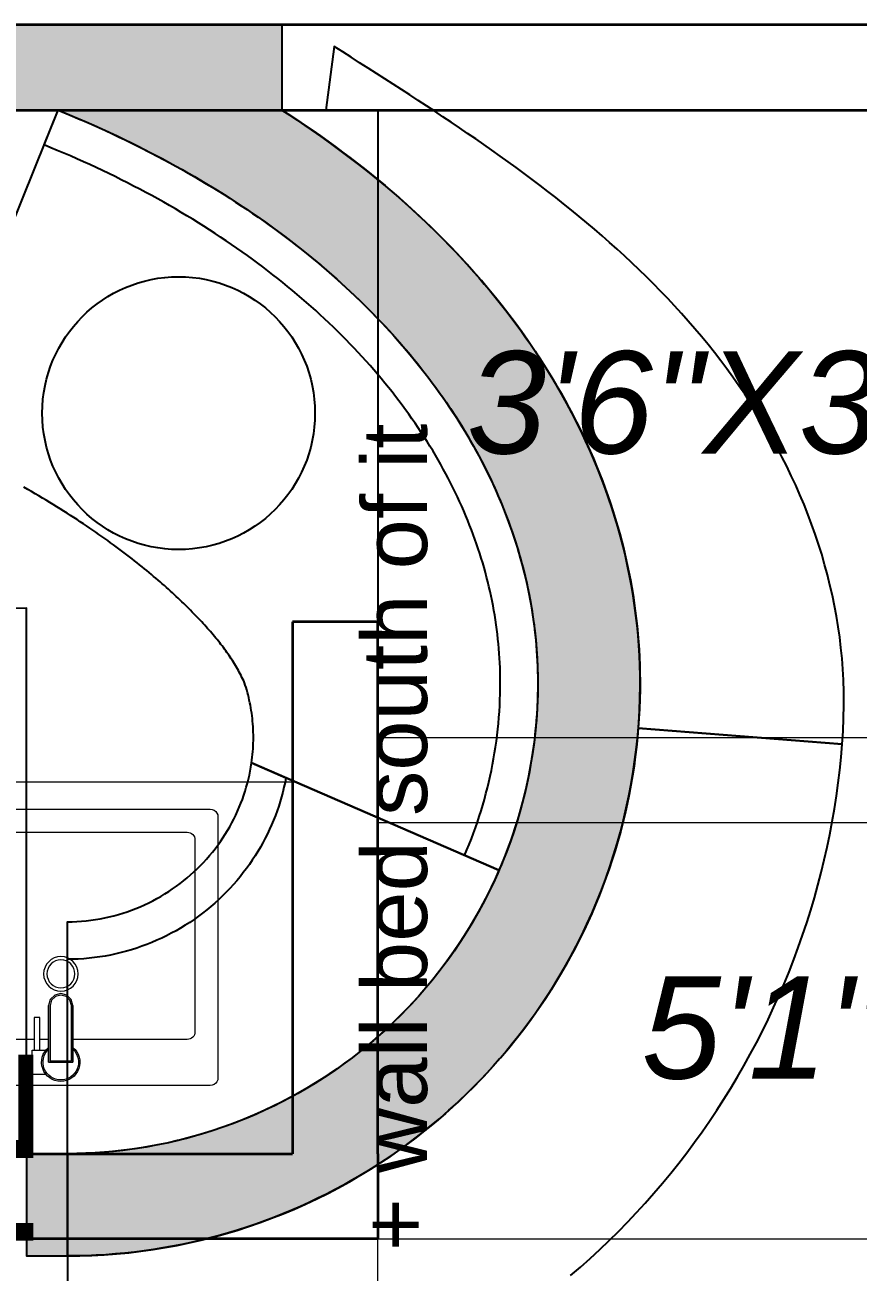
# Model space of a CAD drawing. Header units: millimetres. Extents: x 0 to 125073, y 0 to 71249.
# Drawn here: x 63592 to 64814, y 34870 to 36699 of the extents above; entities that cross this region are included whole.
import ezdxf
from ezdxf.enums import TextEntityAlignment as Align
from ezdxf.lldxf.tags import DXFTag

# ---------------------------------------------------------------- set-up
doc = ezdxf.new("R2010")
doc.units = ezdxf.units.MM
doc.linetypes.add('DASH', pattern=[1, 0.5, -0.5])
for name, color, linetype in [('DA_DOOR', 35, 'Continuous'), ('PROP-FURN', 9, 'CONTINUOUS'), ('PROP-GLAZ', 4, 'CONTINUOUS'), ('PROP-TEXT', 3, 'CONTINUOUS'), ('PROP-WALL-NEW', 1, 'CONTINUOUS')]:
    doc.layers.add(name, color=color, linetype=linetype)
for name, color, linetype, lineweight in [('DA_DOTTED LINES', 8, 'DASH', 5), ('DA_TEXT IN SQ.FT', 193, 'Continuous', 9), ('DA_WALL', 7, 'Continuous', 35)]:
    doc.layers.add(name, color=color, linetype=linetype, lineweight=lineweight)
doc.layers.add('DA_FURNITURE', color=102, linetype='Continuous', lineweight=5, true_color=0xc2666666)
doc.styles.get("Standard").update_dxf_attribs({"font": 'arial.ttf'})
tags = doc.linetypes.add('( Hidden )', pattern=[0.375, 0.25, -0.125]).pattern_tags.tags
tags[6:7] = [DXFTag(74, 4), DXFTag(75, 0), DXFTag(340, '0'), DXFTag(46, 1.0), DXFTag(50, 0.0), DXFTag(44, 0.0), DXFTag(45, 0.0)]
tags[4:5] = [DXFTag(74, 4), DXFTag(75, 0), DXFTag(340, '0'), DXFTag(46, 1.0), DXFTag(50, 0.0), DXFTag(44, 0.0), DXFTag(45, 0.0)]

# ---------------------------------------------------------------- blocks, each defined once
blk = doc.blocks.new('A$C7B5F7F67-flat-2-flat-1-flat-2')
at = {"layer": 'DA_FURNITURE', "ltscale": 8}
for p, q in [((0.36, -0.0338), (0.0788, -0.0338)), ((0.0675, -0.045), (0.0675, -0.2128)), ((0.3713, -0.4163), (0.3713, -0.045)), ((0.0675, -0.2484), (0.0675, -0.2614)), ((0.0675, -0.2696), (0.0675, -0.4163)), ((0.0788, -0.4275), (0.36, -0.4275))]:
    blk.add_line(p, q, dxfattribs=at)
at = {"layer": 'DA_FURNITURE'}
for points in [[(0.0113, -0.4613), (0.3938, -0.4613), (0.3967, -0.4609), (0.3994, -0.4597), (0.4017, -0.458), (0.4035, -0.4556), (0.4046, -0.4529), (0.405, -0.45), (0.405, -0.0113), (0.4046, -0.0083), (0.4035, -0.0056), (0.4017, -0.0033), (0.3994, -0.0015), (0.3967, -0.0004), (0.3938, 0), (0.0113, 0), (0.0083, -0.0004), (0.0056, -0.0015), (0.0033, -0.0033), (0.0015, -0.0056), (0.0004, -0.0083), (0, -0.0113), (0, -0.45), (0.0004, -0.4529), (0.0015, -0.4556), (0.0033, -0.458), (0.0056, -0.4597), (0.0083, -0.4609)], [(0.1171, -0.2484), (0.0342, -0.2484), (0.0342, -0.2128), (0.1171, -0.2128), (0.126, -0.2152), (0.1325, -0.2217), (0.1349, -0.2306), (0.1325, -0.2395), (0.126, -0.246)], [(0.1171, -0.2463), (0.0363, -0.2463), (0.0363, -0.215), (0.1171, -0.215), (0.1249, -0.2171), (0.1307, -0.2228), (0.1327, -0.2306), (0.1307, -0.2384), (0.1249, -0.2442)], [(0.052, -0.2696), (0.052, -0.2614), (0.0997, -0.2614), (0.0997, -0.2696)]]:
    blk.add_lwpolyline(points, close=True, dxfattribs=at)
for points in [[(0.1171, -0.2128), (0.0342, -0.2128), (0.0342, -0.2484), (0.1171, -0.2484)], [(0.0163, -0.2523), (0.0163, -0.2523), (0.0163, -0.2724), (0.052, -0.2724), (0.052, -0.2524)]]:
    blk.add_lwpolyline(points, dxfattribs=at)
at = {"layer": 'DA_FURNITURE', "ltscale": 8}
for radius in [0.0253, 0.0205]:
    blk.add_circle((0.1637, -0.2304), radius, dxfattribs=at)
for centre, radius, start, end in [((0.0788, -0.045), 0.0113, 90, 180), ((0.36, -0.045), 0.0113, 360, 90), ((0.0342, -0.2306), 0.0281, 39.2551, 320.7449), ((0.0342, -0.2306), 0.026, 43.2723, 316.7277), ((0.0788, -0.4163), 0.0113, 180, 270), ((0.36, -0.4163), 0.0113, 270, 360)]:
    blk.add_arc(centre, radius, start, end, dxfattribs=at)
blk = doc.blocks.new('SRAFGADFGDFG')
at = {"layer": 'DA_FURNITURE'}
blk.add_lwpolyline([(-37738.6, 75916.5), (-37738.6, 75521.5), (-38588.6, 75521.5), (-38588.6, 75371.5), (-37058.6, 75371.5), (-37058.6, 75916.5)], close=True, dxfattribs=at)
blk.add_lwpolyline([(-39488.6, 75247), (-39488.6, 74697), (-38778.6, 74697), (-38778.6, 74947), (-36933.6, 74947), (-36933.6, 75246.5)], dxfattribs=at)
at = {"layer": 'DA_FURNITURE', "xscale": -1000, "yscale": 1000, "zscale": 1000, "rotation": 270}
blk.add_blockref('A$C7B5F7F67-flat-2-flat-1-flat-2', (-37168, 75471.5), dxfattribs=at)
blk = doc.blocks.new('14TH 2')
at = {"layer": 'DA_DOOR'}
blk.add_line((6317.5277, 1262.8521), (6317.5277, 1262.1021), dxfattribs=at)
at = {"layer": 'DA_DOTTED LINES', "linetype": '( Hidden )', "ltscale": 300}
for p, q in [((6317.5277, 1261.9321), (6318.4727, 1261.9321)), ((6318.4727, 1261.8071), (6317.5277, 1261.8071)), ((6317.5277, 1261.1971), (6319.0827, 1261.1971))]:
    blk.add_line(p, q, dxfattribs=at)
at = {"layer": 'DA_WALL'}
blk.add_line((6317.5277, 1262.1021), (6317.4027, 1262.1021), dxfattribs=at)
blk.add_lwpolyline([(6318.5977, 1262.8521), (6318.5977, 1262.9771), (6316.0227, 1262.9771), (6316.0227, 1262.8521)], close=True, dxfattribs=at)
for points in [[(6317.4027, 1262.1021), (6317.4027, 1261.3221)], [(6317.5277, 1261.3221), (6317.5277, 1262.1021)], [(6317.5277, 1261.3221), (6317.5277, 1261.3221), (6317.5277, 1261.1971), (6313.6227, 1261.1971), (6313.6227, 1261.3471), (6313.7727, 1261.3471), (6313.7727, 1261.3471), (6314.8227, 1261.3471), (6314.8227, 1261.6596), (6314.9727, 1261.6596), (6314.9727, 1261.3221), (6317.4027, 1261.3221)]]:
    blk.add_lwpolyline(points, dxfattribs=at)
blk = doc.blocks.new('A$Cfed68cb1')
at = {"layer": 'DA_TEXT IN SQ.FT', "char_height": 0.15, "attachment_point": 7}
for s, insert in [('\\pxqc;{\\fArial|b0|i1|c0|p34;3\'6"X3\'0"}', (-43.902, -22.4455)), ('\\pxqc;{\\fArial|b0|i1|c0|p34;5\'1"X2\'0"}', (-43.6457, -23.3621))]:
    blk.add_mtext_dynamic_manual_height_columns(s, width=1.269917, gutter_width=12.5, heights=[-0.1532], dxfattribs=dict(at, insert=insert))

msp = doc.modelspace()

# ---------------------------------------------------------------- hatches: boundary and pattern name
at = {"layer": 'PROP-WALL-NEW'}
h = msp.add_hatch(color=1, dxfattribs=at)
h.dxf.hatch_style = 1
h.paths.add_polyline_path([(61404, 36573.5), (63969, 36573.5), (63969, 36698.5), (61404, 36698.5)])
h = msp.add_hatch(color=1, dxfattribs=at)
h.dxf.hatch_style = 1
h.paths.add_polyline_path([(63640.37941, 36574), (63657.97069, 36566.78035), (63675.40493, 36559.39019), (63692.67847, 36551.83129), (63709.78768, 36544.10551), (63726.72898, 36536.21473), (63743.49883, 36528.16086), (63760.09373, 36519.94586), (63776.51023, 36511.57176), (63792.74491, 36503.04059), (63808.79441, 36494.35445), (63824.65543, 36485.51546), (63840.32468, 36476.52579), (63855.79897, 36467.38765), (63871.07512, 36458.10328), (63886.15003, 36448.67497), (63901.02064, 36439.10504), (63915.68395, 36429.39583), (63930.13702, 36419.54974), (63944.37696, 36409.5692), (63958.40095, 36399.45666), (63972.20623, 36389.21461), (63985.7901, 36378.84557), (63999.14991, 36368.35208), (64012.28309, 36357.73672), (64025.18715, 36347.0021), (64037.85963, 36336.15084), (64050.29817, 36325.1856), (64062.50046, 36314.10905), (64074.46428, 36302.92388), (64086.18747, 36291.6328), (64097.66794, 36280.23855), (64108.90369, 36268.74386), (64119.89276, 36257.15149), (64130.63331, 36245.46421), (64141.12355, 36233.68479), (64151.36176, 36221.816), (64161.34632, 36209.86063), (64171.07568, 36197.82146), (64180.54835, 36185.70127), (64189.76293, 36173.50282), (64198.71811, 36161.2289), (64207.41264, 36148.88224), (64215.84535, 36136.4656), (64224.01515, 36123.98171), (64231.92102, 36111.43326), (64239.56201, 36098.82294), (64246.93725, 36086.15342), (64254.04595, 36073.42733), (64260.88736, 36060.64728), (64267.46083, 36047.81583), (64273.76575, 36034.93554), (64279.80157, 36022.00889), (64285.56782, 36009.03836), (64291.06408, 35996.02637), (64296.28997, 35982.97531), (64301.24517, 35969.88751), (64305.92941, 35956.76527), (64310.34246, 35943.61084), (64314.48411, 35930.42643), (64318.35423, 35917.21422), (64321.95267, 35903.9763), (64325.27935, 35890.71477), (64328.3342, 35877.43166), (64331.11715, 35864.12896), (64333.62819, 35850.80863), (64335.86729, 35837.47258), (64337.83444, 35824.12271), (64339.52964, 35810.76087), (64340.95291, 35797.38888), (64342.10424, 35784.00856), (64342.98364, 35770.62168), (64343.59113, 35757.23002), (64343.92672, 35743.83532), (64343.98588, 35729.586), (64343.67983, 35712.98252), (64342.9743, 35696.39122), (64341.86969, 35679.8217), (64340.36666, 35663.28356), (64338.46606, 35646.78638), (64336.169, 35630.33972), (64333.47682, 35613.9531), (64330.39106, 35597.63602), (64326.91352, 35581.39792), (64323.04621, 35565.24821), (64318.79138, 35549.19625), (64314.15148, 35533.25133), (64309.1292, 35517.42269), (64303.72746, 35501.71949), (64297.94937, 35486.15084), (64291.7983, 35470.72575), (64285.2778, 35455.45316), (64278.39164, 35440.3419), (64271.14382, 35425.40074), (64263.53854, 35410.63833), (64255.58019, 35396.06322), (64247.2734, 35381.68385), (64238.62297, 35367.50855), (64229.63391, 35353.54553), (64220.31142, 35339.80288), (64210.66092, 35326.28855), (64200.68798, 35313.01039), (64190.39839, 35299.97607), (64179.7981, 35287.19315), (64168.89326, 35274.66903), (64157.69017, 35262.41097), (64146.19534, 35250.42607), (64134.41541, 35238.72126), (64122.35722, 35227.30333), (64110.02774, 35216.17889), (64097.43412, 35205.35439), (64084.58365, 35194.83609), (64071.48378, 35184.63009), (64058.14209, 35174.7423), (64044.56631, 35165.17845), (64030.7643, 35155.94407), (64016.74406, 35147.04451), (64002.51372, 35138.48494), (63988.0815, 35130.2703), (63973.45577, 35122.40536), (63958.64501, 35114.89467), (63943.65779, 35107.74257), (63928.5028, 35100.95323), (63913.1888, 35094.53056), (63897.72468, 35088.47829), (63882.11938, 35082.79992), (63866.38195, 35077.49874), (63850.52151, 35072.57782), (63834.54723, 35068.04002), (63818.46838, 35063.88796), (63802.29426, 35060.12404), (63786.03425, 35056.75045), (63769.69776, 35053.76914), (63753.29425, 35051.18183), (63736.83323, 35048.99003), (63720.32424, 35047.19501), (63703.77682, 35045.7978), (63687.20057, 35044.79922), (63670.6051, 35044.19983), (63654, 35044), (63654, 34894), (63672.01539, 34894.19321), (63690.02249, 34894.77275), (63708.01302, 34895.73835), (63725.9787, 34897.08957), (63743.91127, 34898.82579), (63761.80248, 34900.94621), (63779.6441, 34903.44985), (63797.42792, 34906.33556), (63815.14576, 34909.60201), (63832.78947, 34913.24771), (63850.35093, 34917.27097), (63867.82207, 34921.66994), (63885.19484, 34926.44261), (63902.46126, 34931.58676), (63919.61338, 34937.10005), (63936.64331, 34942.97993), (63953.54322, 34949.22369), (63970.30534, 34955.82847), (63986.92194, 34962.79122), (64003.3854, 34970.10875), (64019.68813, 34977.77768), (64035.82264, 34985.7945), (64051.78149, 34994.1555), (64067.55736, 35002.85685), (64083.14299, 35011.89454), (64098.5312, 35021.26442), (64113.71491, 35030.96217), (64128.68715, 35040.98333), (64143.44102, 35051.32329), (64157.96974, 35061.9773), (64172.26662, 35072.94046), (64186.32508, 35084.20772), (64200.13867, 35095.7739), (64213.70101, 35107.63367), (64227.00589, 35119.78159), (64240.04716, 35132.21206), (64252.81885, 35144.91937), (64265.31506, 35157.89767), (64277.53006, 35171.14099), (64289.45821, 35184.64323), (64301.09405, 35198.39819), (64312.4322, 35212.39954), (64323.46746, 35226.64084), (64334.19475, 35241.11554), (64344.60914, 35255.81697), (64354.70583, 35270.73837), (64364.48019, 35285.87289), (64373.9277, 35301.21356), (64383.04403, 35316.75331), (64391.82499, 35332.48501), (64400.26653, 35348.40142), (64408.36477, 35364.49521), (64416.11599, 35380.75898), (64423.51662, 35397.18525), (64430.56325, 35413.76646), (64437.25264, 35430.49498), (64443.58173, 35447.36312), (64449.54758, 35464.36313), (64455.14747, 35481.48717), (64460.37881, 35498.72737), (64465.2392, 35516.07581), (64469.72641, 35533.52449), (64473.83836, 35551.0654), (64477.57316, 35568.69046), (64480.92911, 35586.39157), (64483.90465, 35604.16058), (64486.49841, 35621.98932), (64488.70921, 35639.86958), (64490.53602, 35657.79315), (64491.97801, 35675.75178), (64493.03451, 35693.7372), (64493.70503, 35711.74114), (64493.98928, 35729.75532), (64493.92257, 35745.19945), (64493.58751, 35759.84842), (64492.98756, 35774.49206), (64492.12289, 35789.12734), (64490.99377, 35803.75125), (64489.60053, 35818.36079), (64487.94359, 35832.95297), (64486.02342, 35847.52484), (64483.8406, 35862.07344), (64481.39576, 35876.59584), (64478.68961, 35891.08916), (64475.72291, 35905.55052), (64472.49653, 35919.97708), (64469.01136, 35934.36603), (64465.26839, 35948.7146), (64461.26864, 35963.02004), (64457.01321, 35977.27966), (64452.50325, 35991.4908), (64447.73998, 36005.65081), (64442.72464, 36019.75713), (64437.45854, 36033.80721), (64431.94305, 36047.79854), (64426.17956, 36061.72866), (64420.16953, 36075.59516), (64413.91443, 36089.39565), (64407.41579, 36103.1278), (64400.67518, 36116.78931), (64393.69419, 36130.37794), (64386.47447, 36143.89146), (64379.01766, 36157.32771), (64371.32546, 36170.68456), (64363.39961, 36183.9599), (64355.24184, 36197.15169), (64346.85393, 36210.2579), (64338.23768, 36223.27655), (64329.39492, 36236.20569), (64320.32749, 36249.04342), (64311.03725, 36261.78785), (64301.52611, 36274.43713), (64291.79595, 36286.98945), (64281.84872, 36299.44303), (64271.68636, 36311.7961), (64261.31083, 36324.04695), (64250.72411, 36336.19387), (64239.92821, 36348.2352), (64228.92514, 36360.16929), (64217.71692, 36371.99451), (64206.30562, 36383.70928), (64194.6933, 36395.31202), (64182.88204, 36406.80119), (64170.87393, 36418.17525), (64158.6711, 36429.43271), (64146.27567, 36440.57209), (64133.68979, 36451.59192), (64120.91563, 36462.49075), (64107.95535, 36473.26718), (64094.81116, 36483.9198), (64081.48526, 36494.44723), (64067.97989, 36504.8481), (64054.29728, 36515.12108), (64040.4397, 36525.26482), (64026.40942, 36535.27803), (64012.20873, 36545.15942), (63997.83995, 36554.90771), (63983.30539, 36564.52165), (63968.60741, 36574)])
h = msp.add_hatch(color=1, dxfattribs=at)
h.dxf.hatch_style = 1
h.paths.add_polyline_path([(63654, 35044), (63594, 35044), (63594, 34894), (63654, 34894)])

# ---------------------------------------------------------------- linework, layer by layer
at = {"layer": 'PROP-FURN'}
msp.add_line((63594, 35044), (63594, 35844), dxfattribs=at)
for points in [[(63968.60741, 36574), (63980.0868, 36566.6179), (63991.46705, 36559.15313), (64002.74705, 36551.60628), (64013.9257, 36543.97793), (64025.00189, 36536.26868), (64035.97452, 36528.47913), (64046.84251, 36520.6099), (64057.60478, 36512.66161), (64068.26024, 36504.63487), (64078.80782, 36496.53032), (64089.24646, 36488.3486), (64099.57509, 36480.09034), (64109.79267, 36471.75621), (64119.89815, 36463.34686), (64129.89049, 36454.86295), (64139.76864, 36446.30516), (64149.53159, 36437.67417), (64159.1783, 36428.97066), (64168.70776, 36420.19533), (64178.11896, 36411.34889), (64187.41089, 36402.43204), (64196.58255, 36393.4455), (64205.63295, 36384.39), (64214.56109, 36375.26628), (64223.36601, 36366.07507), (64232.04672, 36356.81713), (64240.60225, 36347.49323), (64249.03164, 36338.10413), (64257.33393, 36328.65062), (64265.50816, 36319.13348), (64273.55341, 36309.55351), (64281.46872, 36299.91152), (64289.25316, 36290.20835), (64296.90582, 36280.4448), (64304.42577, 36270.62173), (64311.81209, 36260.74), (64319.0639, 36250.80045), (64326.18028, 36240.80398), (64333.16036, 36230.75147), (64340.00324, 36220.64381), (64346.70806, 36210.48193), (64353.27396, 36200.26675), (64359.70007, 36189.9992), (64365.98555, 36179.68025), (64372.12957, 36169.31085), (64378.13129, 36158.89199), (64383.98989, 36148.42465), (64389.70458, 36137.90986), (64395.27454, 36127.34862), (64400.69901, 36116.74198), (64405.9772, 36106.091), (64411.10836, 36095.39673), (64416.09174, 36084.66026), (64420.92659, 36073.88269), (64425.61222, 36063.06513), (64430.14789, 36052.20872), (64434.53294, 36041.31459), (64438.76668, 36030.3839), (64442.84845, 36019.41784), (64446.77762, 36008.41759), (64450.55356, 35997.38435), (64454.17566, 35986.31936), (64457.64334, 35975.22384), (64460.95604, 35964.09904), (64464.1132, 35952.94624), (64467.11431, 35941.76671), (64469.95886, 35930.56174), (64472.64636, 35919.33265), (64475.17637, 35908.08074), (64477.54845, 35896.80736), (64479.76218, 35885.51384), (64481.81719, 35874.20154), (64483.7131, 35862.87184), (64485.4496, 35851.52609), (64487.02637, 35840.1657), (64488.44314, 35828.79206), (64489.69964, 35817.40656), (64490.79565, 35806.01062), (64491.73098, 35794.60566), (64492.50546, 35783.19309), (64493.11894, 35771.77434), (64493.57132, 35760.35085), (64493.86251, 35748.92405), (64493.99246, 35737.49537), (64493.94334, 35724.2441), (64493.66256, 35710.19274), (64493.14673, 35696.14804), (64492.39599, 35682.11394), (64491.41056, 35668.09436), (64790.48576, 35644.55663), (64791.7556, 35663.58738), (64792.57365, 35682.64159), (64792.94252, 35701.70715), (64792.86509, 35720.77214), (64792.34918, 35738.78287), (64791.46806, 35754.40786), (64790.24895, 35770.00509), (64788.6957, 35785.56662), (64786.81236, 35801.08473), (64784.60321, 35816.5519), (64782.0727, 35831.96087), (64779.22549, 35847.30459), (64776.06644, 35862.57628), (64772.60054, 35877.76939), (64768.83297, 35892.87766), (64764.76907, 35907.89507), (64760.41428, 35922.8159), (64755.77421, 35937.63469), (64750.85456, 35952.34625), (64745.66114, 35966.94572), (64740.19988, 35981.42848), (64734.47675, 35995.79022), (64728.49782, 36010.02693), (64722.26921, 36024.13487), (64715.79708, 36038.11062), (64709.08765, 36051.95102), (64702.14714, 36065.65323), (64694.9818, 36079.21467), (64687.59787, 36092.63306), (64680.0016, 36105.90641), (64672.19922, 36119.03299), (64664.19691, 36132.01136), (64656.00086, 36144.84032), (64647.61717, 36157.51898), (64639.05191, 36170.04668), (64630.3111, 36182.42301), (64621.40066, 36194.64782), (64612.32646, 36206.7212), (64603.09428, 36218.64346), (64593.70981, 36230.41515), (64584.17864, 36242.03704), (64574.50627, 36253.5101), (64564.69808, 36264.83553), (64554.75936, 36276.0147), (64544.69527, 36287.04918), (64534.51085, 36297.94072), (64524.21103, 36308.69127), (64513.8006, 36319.30291), (64503.28425, 36329.7779), (64492.6665, 36340.11865), (64481.95178, 36350.32772), (64471.14436, 36360.4078), (64460.24838, 36370.3617), (64449.26784, 36380.19238), (64438.20663, 36389.90289), (64427.06848, 36399.49642), (64415.85698, 36408.97623), (64404.5756, 36418.34569), (64393.22766, 36427.60828), (64381.81634, 36436.76753), (64370.34472, 36445.82707), (64358.81569, 36454.7906), (64347.23206, 36463.66188), (64335.59647, 36472.44474), (64323.91145, 36481.14307), (64312.17939, 36489.76079), (64300.40255, 36498.30189), (64288.58308, 36506.77041), (64276.72298, 36515.17039), (64264.82415, 36523.50593), (64252.88836, 36531.78118), (64240.91725, 36540.00027), (64228.91234, 36548.16739), (64216.87507, 36556.28673), (64204.80673, 36564.3625), (64192.70849, 36572.39894), (64180.58145, 36580.40027), (64168.42657, 36588.37073), (64156.24471, 36596.31459), (64144.03662, 36604.23608), (64131.80296, 36612.13946), (64119.54428, 36620.02897), (64107.26104, 36627.90886), (64094.95357, 36635.78336), (64082.62215, 36643.6567), (64070.26693, 36651.53311), (64057.88798, 36659.41678), (64045.48528, 36667.3119), (64033.05872, 36574)], [(64287.05545, 35459.51722), (64281.52868, 35447.10672), (64275.75864, 35434.80743), (64269.74757, 35422.62413), (64263.49779, 35410.56154), (64257.01174, 35398.62433), (64250.29192, 35386.81714), (64243.34095, 35375.14453), (64236.16151, 35363.61104), (64228.75638, 35352.22114), (64221.12845, 35340.97923), (64213.28066, 35329.88969), (64205.21606, 35318.9568), (64196.93777, 35308.18481), (64188.44901, 35297.57789), (64179.75306, 35287.14016), (64170.8533, 35276.87566), (64161.75317, 35266.78836), (64152.45621, 35256.88219), (64142.96602, 35247.16098), (64133.28627, 35237.62849), (64123.42072, 35228.28843), (64113.37319, 35219.14442), (64103.14758, 35210.19999), (64092.74786, 35201.45863), (64082.17805, 35192.9237), (64071.44225, 35184.59854), (64060.54462, 35176.48635), (64049.4894, 35168.59029), (64038.28085, 35160.91342), (64026.92334, 35153.45872), (64015.42126, 35146.22906), (64003.77906, 35139.22727), (63992.00128, 35132.45604), (63980.09246, 35125.91801), (63968.05723, 35119.61571), (63955.90025, 35113.55158), (63943.62623, 35107.72798), (63931.23994, 35102.14716), (63918.74617, 35096.81128), (63906.14978, 35091.72242), (63893.45563, 35086.88254), (63880.66865, 35082.29353), (63867.79381, 35077.95716), (63854.83608, 35073.87511), (63841.8005, 35070.04897), (63828.69211, 35066.48021), (63815.516, 35063.17023), (63802.27728, 35060.1203), (63788.98108, 35057.33161), (63775.63255, 35054.80524), (63762.23687, 35052.54217), (63748.79923, 35050.54327), (63735.32484, 35048.80932), (63721.81892, 35047.34099), (63708.28671, 35046.13886), (63694.73346, 35045.20338), (63681.16442, 35044.53492), (63667.58484, 35044.13374), (63654, 35044), (63654, 35384), (63660.89045, 35384.08896), (63667.77574, 35384.35541), (63674.65077, 35384.79859), (63681.51048, 35385.4176), (63688.34987, 35386.21139), (63695.16399, 35387.17877), (63701.94795, 35388.31842), (63708.69693, 35389.62887), (63715.4062, 35391.10851), (63722.07106, 35392.75562), (63728.68693, 35394.56833), (63735.24928, 35396.54467), (63741.75368, 35398.68251), (63748.19578, 35400.97965), (63754.57133, 35403.43372), (63760.87614, 35406.04229), (63767.10616, 35408.80278), (63773.2574, 35411.71253), (63779.326, 35414.76877), (63785.30819, 35417.96862), (63791.2003, 35421.30912), (63796.99878, 35424.78722), (63802.70017, 35428.39977), (63808.30115, 35432.14355), (63813.79848, 35436.01525), (63819.18908, 35440.01149), (63824.46994, 35444.12882), (63829.63819, 35448.36372), (63834.69109, 35452.71259), (63839.62601, 35457.17181), (63844.44044, 35461.73765), (63849.13198, 35466.40639), (63853.6984, 35471.17421), (63858.13754, 35476.03726), (63862.44739, 35480.99168), (63866.62608, 35486.03352), (63870.67185, 35491.15886), (63874.58306, 35496.3637), (63878.3582, 35501.64405), (63881.9959, 35506.99587), (63885.49491, 35512.41515), (63888.8541, 35517.89782), (63892.07247, 35523.43983), (63895.14913, 35529.03712), (63898.08335, 35534.68562), (63900.8745, 35540.38129), (63903.52206, 35546.12007), (63906.02566, 35551.89793), (63908.38503, 35557.71083), (63910.60004, 35563.55479), (63912.67066, 35569.42582), (63914.59698, 35575.31995), (63916.37921, 35581.23328), (63918.01767, 35587.16189), (63919.51281, 35593.10194), (63920.86516, 35599.04961), (63922.07538, 35605.00113), (63923.14423, 35610.95276), (63924.07257, 35616.90082)], [(63974.53352, 35595.02176), (63973.16463, 35588.08445), (63971.63585, 35581.15245), (63969.94649, 35574.2298), (63968.09597, 35567.32062), (63966.08383, 35560.42905), (63963.90972, 35553.55928), (63961.57343, 35546.71553), (63959.07483, 35539.90206), (63956.41395, 35533.12314), (63953.59092, 35526.38309), (63950.606, 35519.68623), (63947.45957, 35513.03692), (63944.15215, 35506.4395), (63940.68436, 35499.89835), (63937.05699, 35493.41785), (63933.27092, 35487.00238), (63929.32718, 35480.65631), (63925.22693, 35474.38402), (63920.97146, 35468.18987), (63916.56218, 35462.0782), (63912.00065, 35456.05336), (63907.28855, 35450.11965), (63902.4277, 35444.28135), (63897.42005, 35438.54272), (63892.26767, 35432.90799), (63886.97278, 35427.38134), (63881.53771, 35421.96689), (63875.96495, 35416.66877), (63870.25709, 35411.49099), (63864.41687, 35406.43756), (63858.44713, 35401.51241), (63852.35088, 35396.7194), (63846.13121, 35392.06234), (63839.79136, 35387.54495), (63833.33469, 35383.17089), (63826.76468, 35378.94374), (63820.08493, 35374.86699), (63813.29914, 35370.94404), (63806.41115, 35367.17821), (63799.4249, 35363.57273), (63792.34445, 35360.13071), (63785.17395, 35356.85517), (63777.91768, 35353.74902), (63770.58, 35350.81507), (63763.16539, 35348.05601), (63755.67842, 35345.47441), (63748.12375, 35343.07273), (63740.50613, 35340.85328), (63732.83042, 35338.81828), (63725.10154, 35336.9698), (63717.32451, 35335.30976), (63709.50441, 35333.83999), (63701.6464, 35332.56212), (63693.75573, 35331.4777), (63685.83769, 35330.58809), (63677.89764, 35329.89451), (63669.94102, 35329.39805), (63661.9733, 35329.09962), (63654, 35329), (63654, 35384), (63660.89045, 35384.08896), (63667.77574, 35384.35541), (63674.65077, 35384.79859), (63681.51048, 35385.4176), (63688.34987, 35386.21139), (63695.16399, 35387.17877), (63701.94795, 35388.31842), (63708.69693, 35389.62887), (63715.4062, 35391.10851), (63722.07106, 35392.75562), (63728.68693, 35394.56833), (63735.24928, 35396.54467), (63741.75368, 35398.68251), (63748.19578, 35400.97965), (63754.57133, 35403.43372), (63760.87614, 35406.04229), (63767.10616, 35408.80278), (63773.2574, 35411.71253), (63779.326, 35414.76877), (63785.30819, 35417.96862), (63791.2003, 35421.30912), (63796.99878, 35424.78722), (63802.70017, 35428.39977), (63808.30115, 35432.14355), (63813.79848, 35436.01525), (63819.18908, 35440.01149), (63824.46994, 35444.12882), (63829.63819, 35448.36372), (63834.69109, 35452.71259), (63839.62601, 35457.17181), (63844.44044, 35461.73765), (63849.13198, 35466.40639), (63853.6984, 35471.17421), (63858.13754, 35476.03726), (63862.44739, 35480.99168), (63866.62608, 35486.03352), (63870.67185, 35491.15886), (63874.58306, 35496.3637), (63878.3582, 35501.64405), (63881.9959, 35506.99587), (63885.49491, 35512.41515), (63888.8541, 35517.89782), (63892.07247, 35523.43983), (63895.14913, 35529.03712), (63898.08335, 35534.68562), (63900.8745, 35540.38129), (63903.52206, 35546.12007), (63906.02566, 35551.89793), (63908.38503, 35557.71083), (63910.60004, 35563.55479), (63912.67066, 35569.42582), (63914.59698, 35575.31995), (63916.37921, 35581.23328), (63918.01767, 35587.16189), (63919.51281, 35593.10194), (63920.86516, 35599.04961), (63922.07538, 35605.00113), (63923.14423, 35610.95276), (63924.07257, 35616.90082)]]:
    msp.add_lwpolyline(points, close=True, dxfattribs=at)
for points in [[(63445.6958, 36091.81923), (63640.37941, 36574), (63650.43684, 36569.90112), (63660.44366, 36565.74647), (63670.39916, 36561.53637), (63680.30268, 36557.27116), (63690.15353, 36552.95117), (63699.95104, 36548.57674), (63709.69454, 36544.14823), (63719.38337, 36539.66598), (63729.01687, 36535.13035), (63738.59438, 36530.54169), (63748.11525, 36525.90039), (63757.57884, 36521.20679), (63766.9845, 36516.46128), (63776.3316, 36511.66423), (63785.6195, 36506.81603), (63794.84759, 36501.91706), (63804.01523, 36496.96772), (63813.12181, 36491.96839), (63822.16672, 36486.91948), (63831.14935, 36481.82139), (63840.0691, 36476.67452), (63848.92538, 36471.4793), (63857.71759, 36466.23613), (63866.44516, 36460.94544), (63875.1075, 36455.60764), (63883.70404, 36450.22317), (63892.23421, 36444.79246), (63900.69746, 36439.31594), (63909.09322, 36433.79405), (63917.42094, 36428.22723), (63925.68009, 36422.61593), (63933.87012, 36416.96061), (63941.99052, 36411.2617), (63950.04074, 36405.51968), (63958.02027, 36399.73499), (63965.92861, 36393.90811), (63973.76524, 36388.0395), (63981.52967, 36382.12963), (63989.22141, 36376.17897), (63996.83997, 36370.188), (64004.38488, 36364.1572), (64011.85566, 36358.08704), (64019.25185, 36351.97803), (64026.573, 36345.83063), (64033.81865, 36339.64535), (64040.98837, 36333.42267), (64048.08171, 36327.16309), (64055.09826, 36320.8671), (64062.03759, 36314.53521), (64068.89928, 36308.16792), (64075.68295, 36301.76572), (64082.38818, 36295.32913), (64089.01459, 36288.85865), (64095.5618, 36282.35479), (64102.02943, 36275.81805), (64108.41713, 36269.24896), (64114.72452, 36262.64802), (64120.95127, 36256.01575), (64127.09703, 36249.35265), (64133.16147, 36242.65925), (64139.14426, 36235.93606), (64145.04508, 36229.1836), (64150.86363, 36222.40239), (64156.5996, 36215.59293), (64162.25271, 36208.75575), (64167.82266, 36201.89137), (64173.30919, 36195.00029), (64178.71202, 36188.08305), (64184.03089, 36181.14014), (64189.26556, 36174.1721), (64194.41577, 36167.17942), (64199.4813, 36160.16263), (64204.46192, 36153.12223), (64209.3574, 36146.05874), (64214.16754, 36138.97266), (64218.89214, 36131.8645), (64223.53099, 36124.73476), (64228.08392, 36117.58395), (64232.55074, 36110.41257), (64236.93128, 36103.22111), (64241.22538, 36096.01008), (64245.43288, 36088.77996), (64249.55363, 36081.53124), (64253.5875, 36074.2644), (64257.53434, 36066.97995), (64261.39403, 36059.67834), (64265.16644, 36052.36006), (64268.85148, 36045.02559), (64272.44902, 36037.67538), (64275.95897, 36030.30991), (64279.38123, 36022.92964), (64282.71573, 36015.53502), (64285.96236, 36008.12651), (64289.12107, 36000.70455), (64292.19177, 35993.26959), (64295.17441, 35985.82207), (64298.06893, 35978.36242), (64300.87526, 35970.89108), (64303.59336, 35963.40846), (64306.22319, 35955.915), (64308.7647, 35948.4111), (64311.21785, 35940.89718), (64313.58262, 35933.37365), (64315.85898, 35925.8409), (64318.04689, 35918.29934), (64320.14635, 35910.74936), (64322.15732, 35903.19134), (64324.07979, 35895.62567), (64325.91374, 35888.05273), (64327.65918, 35880.47289), (64329.31608, 35872.88653), (64330.88443, 35865.29401), (64332.36424, 35857.6957), (64333.7555, 35850.09195), (64335.05821, 35842.48311), (64336.27236, 35834.86954), (64337.39795, 35827.25159), (64338.43499, 35819.6296), (64339.38347, 35812.00392), (64340.24339, 35804.37487), (64341.01476, 35796.74281), (64341.69758, 35789.10806), (64342.29185, 35781.47096), (64342.79758, 35773.83183), (64343.21475, 35766.191), (64343.54338, 35758.54881), (64343.78347, 35750.90557), (64343.93502, 35743.26161), (64343.99802, 35735.61726), (64343.95955, 35726.52845), (64343.79186, 35717.05345), (64343.49407, 35707.58164), (64343.06622, 35698.11481), (64342.50839, 35688.65475), (64341.8207, 35679.20325), (64341.00327, 35669.76208), (64340.05625, 35660.33303), (64338.97982, 35650.91787), (64337.7742, 35641.51838), (64336.43959, 35632.13634), (64334.97626, 35622.77352), (64333.38448, 35613.43167), (64331.66456, 35604.11256), (64329.81681, 35594.81796), (64327.84158, 35585.54961), (64325.73926, 35576.30926), (64323.51022, 35567.09865), (64321.1549, 35557.91952), (64318.67374, 35548.77361), (64316.06721, 35539.66264), (64313.33579, 35530.58832), (64310.48001, 35521.55237), (64307.5004, 35512.5565), (64304.39753, 35503.60239), (64301.17197, 35494.69174), (64297.82434, 35485.82623), (64294.35527, 35477.00753), (64290.76542, 35468.23731), (64287.05545, 35459.51722), (63924.07257, 35616.90082), (63924.63745, 35621.04579), (63925.1348, 35625.18603), (63925.56498, 35629.32035), (63925.92841, 35633.44757), (63926.2255, 35637.56651), (63926.45672, 35641.676), (63926.62252, 35645.77491), (63926.7234, 35649.8621), (63926.75988, 35653.93647), (63926.73247, 35657.99692), (63926.64174, 35662.04237), (63926.48825, 35666.07175), (63926.2726, 35670.08403), (63925.99539, 35674.07817), (63925.65725, 35678.05317), (63925.25883, 35682.00803), (63924.80078, 35685.9418), (63924.28379, 35689.8535), (63923.70854, 35693.74223), (63923.07575, 35697.60705), (63922.38615, 35701.44708), (63921.64046, 35705.26145), (63920.83945, 35709.0493), (63919.98388, 35712.80981), (63919.07453, 35716.54216), (63918.11219, 35720.24557), (63917.09767, 35723.91926), (63916.03177, 35727.5625), (63914.91533, 35731.17456), (63913.74959, 35734.56298), (63912.54746, 35737.2078), (63911.31524, 35739.82654), (63910.05351, 35742.42026), (63908.76282, 35744.99004), (63907.44366, 35747.53697), (63906.09652, 35750.06217), (63904.72179, 35752.56677), (63903.31986, 35755.05189), (63901.89107, 35757.51868), (63900.4357, 35759.96829), (63898.954, 35762.40186), (63897.44618, 35764.82056), (63895.91241, 35767.22553), (63894.3528, 35769.61793), (63892.76744, 35771.9989), (63891.15637, 35774.36958), (63889.5196, 35776.73111), (63887.85707, 35779.0846), (63886.16873, 35781.43117), (63884.45445, 35783.77191), (63882.71408, 35786.10791), (63880.94745, 35788.44022), (63879.15433, 35790.76989), (63877.33446, 35793.09796), (63875.48758, 35795.42542), (63873.61335, 35797.75325), (63871.71145, 35800.08242), (63869.78149, 35802.41386), (63867.82308, 35804.74847), (63865.8358, 35807.08713), (63863.8192, 35809.43071), (63861.77282, 35811.78002), (63859.69615, 35814.13586), (63857.58871, 35816.49899), (63855.44995, 35818.87015), (63853.27934, 35821.25004), (63851.07631, 35823.63933), (63848.84031, 35826.03867), (63846.57074, 35828.44866), (63844.26701, 35830.86988), (63841.92853, 35833.30287), (63839.55467, 35835.74816), (63837.14482, 35838.20621), (63834.69837, 35840.67747), (63832.21467, 35843.16237), (63829.69312, 35845.66129), (63827.13307, 35848.17457), (63824.5339, 35850.70255), (63821.89498, 35853.24551), (63819.21568, 35855.80372), (63816.49538, 35858.37741), (63813.73346, 35860.96678), (63810.9293, 35863.572), (63808.0823, 35866.19322), (63805.19185, 35868.83055), (63802.25736, 35871.4841), (63799.27825, 35874.15391), (63796.25395, 35876.84004), (63793.18388, 35879.54249), (63790.06749, 35882.26125), (63786.90424, 35884.99629), (63783.69361, 35887.74756), (63780.43506, 35890.51497), (63777.1281, 35893.29842), (63773.77223, 35896.0978), (63770.36697, 35898.91295), (63766.91187, 35901.74373), (63763.40648, 35904.58995), (63759.85035, 35907.45142), (63756.24308, 35910.32792), (63752.58425, 35913.21923), (63748.87349, 35916.12509), (63745.11042, 35919.04526), (63741.29469, 35921.97946), (63737.42596, 35924.92741), (63733.50391, 35927.88879), (63729.52822, 35930.86331), (63725.49862, 35933.85064), (63721.41483, 35936.85046), (63717.27659, 35939.86241), (63713.08367, 35942.88615), (63708.83584, 35945.92132), (63704.5329, 35948.96754), (63700.17465, 35952.02445), (63695.76092, 35955.09167), (63691.29155, 35958.1688), (63686.76641, 35961.25545), (63682.18536, 35964.35123), (63677.5483, 35967.45572), (63672.85513, 35970.56853), (63668.10577, 35973.68924), (63663.30016, 35976.81743), (63658.43825, 35979.95269), (63653.52, 35983.0946), (63648.5454, 35986.24273), (63643.51444, 35989.39668), (63638.42713, 35992.556), (63633.2835, 35995.72028), (63628.08357, 35998.88909), (63622.8274, 36002.062), (63617.51506, 36005.2386), (63612.14661, 36008.41845), (63606.72216, 36011.60114), (63601.24179, 36014.78625), (63595.70563, 36017.97334), (63590.1138, 36021.16201)], [(62794, 35044), (63594, 35044), (63594, 35844), (63547.48414, 35842.64653)], [(64392.07324, 34865.18017), (64406.53625, 34877.67694), (64420.78771, 34890.41443), (64434.8236, 34903.38908), (64448.63999, 34916.59723), (64462.23298, 34930.03517), (64475.59877, 34943.69913), (64488.73358, 34957.58526), (64501.63372, 34971.68965), (64514.29558, 34986.00835), (64526.71559, 35000.53733), (64538.89026, 35015.2725), (64550.81617, 35030.20972), (64562.48996, 35045.34479), (64573.90835, 35060.67346), (64585.06813, 35076.19142), (64595.96617, 35091.8943), (64606.5994, 35107.77769), (64616.96484, 35123.83713), (64627.05956, 35140.0681), (64636.88073, 35156.46604), (64646.42559, 35173.02634), (64655.69146, 35189.74434), (64664.67572, 35206.61534), (64673.37587, 35223.6346), (64681.78944, 35240.79734), (64689.91408, 35258.09873), (64697.7475, 35275.5339), (64705.28749, 35293.09796), (64712.53195, 35310.78597), (64719.47883, 35328.59296), (64726.12617, 35346.51391), (64732.47212, 35364.54379), (64738.51488, 35382.67754), (64744.25276, 35400.91005), (64749.68415, 35419.23621), (64754.80751, 35437.65084), (64759.62141, 35456.14879), (64764.1245, 35474.72485), (64768.3155, 35493.3738), (64772.19324, 35512.0904), (64775.75664, 35530.86938), (64779.00468, 35549.70546), (64781.93645, 35568.59335), (64784.55114, 35587.52774), (64786.848, 35606.50331), (64788.82639, 35625.51472), (64790.48576, 35644.55663), (64491.41056, 35668.09436), (64490.18787, 35654.06348), (64488.73011, 35640.05507), (64487.03768, 35626.07307), (64485.11107, 35612.12142), (64482.95081, 35598.20402), (64480.55752, 35584.3248), (64477.93186, 35570.48766), (64475.07458, 35556.69649), (64471.98647, 35542.95516), (64468.66841, 35529.26753), (64465.12132, 35515.63746), (64461.34621, 35502.06878), (64457.34414, 35488.5653), (64453.11623, 35475.13082), (64448.66367, 35461.76911), (64443.98771, 35448.48393), (64439.08966, 35435.27902), (64433.97091, 35422.15808), (64428.63289, 35409.12481), (64423.0771, 35396.18287), (64417.30511, 35383.3359), (64411.31854, 35370.58751), (64405.11906, 35357.94128), (64398.70843, 35345.40078), (64392.08844, 35332.96951), (64385.26096, 35320.65098), (64378.2279, 35308.44866), (64370.99125, 35296.36597), (64363.55304, 35284.40631), (64355.91535, 35272.57304), (64348.08034, 35260.86948), (64340.0502, 35249.29894), (64331.8272, 35237.86465), (64323.41365, 35226.56984), (64314.81191, 35215.41769), (64306.0244, 35204.41131), (64297.05359, 35193.55382), (64287.90201, 35182.84826), (64278.57222, 35172.29764), (64269.06685, 35161.90493), (64259.38856, 35151.67304), (64249.54009, 35141.60486), (64239.5242, 35131.70322), (64229.34371, 35121.9709), (64219.00147, 35112.41064), (64208.5004, 35103.02511), (64197.84344, 35093.81697), (64187.0336, 35084.7888), (64176.07391, 35075.94314), (64164.96745, 35067.28247), (64153.71735, 35058.80923), (64142.32676, 35050.52581), (64130.7989, 35042.43452), (64119.13699, 35034.53765), (64107.34433, 35026.83742), (64095.42422, 35019.33598), (64083.38001, 35012.03545), (64071.2151, 35004.93789), (64058.93289, 34998.04528), (64046.53686, 34991.35956), (64034.03047, 34984.88262), (64021.41724, 34978.61628), (64008.70072, 34972.56228), (63995.88449, 34966.72235), (63982.97215, 34961.09812), (63969.96733, 34955.69116), (63956.87368, 34950.50301), (63943.69489, 34945.53512), (63930.43465, 34940.78888), (63917.09671, 34936.26563), (63903.6848, 34931.96665), (63890.2027, 34927.89313), (63876.6542, 34924.04623), (63863.0431, 34920.42703), (63849.37324, 34917.03654), (63835.64845, 34913.87572), (63821.8726, 34910.94545), (63808.04955, 34908.24656), (63794.1832, 34905.77982), (63780.27744, 34903.5459), (63766.33618, 34901.54545), (63752.36334, 34899.77901), (63738.36284, 34898.2471), (63724.33863, 34896.95013), (63710.29465, 34895.88848), (63696.23484, 34895.06245), (63682.16316, 34894.47225), (63668.08356, 34894.11807), (63654, 34894), (63654, 34594)]]:
    msp.add_lwpolyline(points, dxfattribs=at)
msp.add_circle((63817.11741, 36129.77929), 200, dxfattribs=at)
at = {"layer": 'PROP-GLAZ'}
msp.add_lwpolyline([(63640.37941, 36574), (63650.43684, 36569.90112), (63660.44366, 36565.74647), (63670.39916, 36561.53637), (63680.30268, 36557.27116), (63690.15353, 36552.95117), (63699.95104, 36548.57674), (63709.69454, 36544.14823), (63719.38337, 36539.66598), (63729.01687, 36535.13035), (63738.59438, 36530.54169), (63748.11525, 36525.90039), (63757.57884, 36521.20679), (63766.9845, 36516.46128), (63776.3316, 36511.66423), (63785.6195, 36506.81603), (63794.84759, 36501.91706), (63804.01523, 36496.96772), (63813.12181, 36491.96839), (63822.16672, 36486.91948), (63831.14935, 36481.82139), (63840.0691, 36476.67452), (63848.92538, 36471.4793), (63857.71759, 36466.23613), (63866.44516, 36460.94544), (63875.1075, 36455.60764), (63883.70404, 36450.22317), (63892.23421, 36444.79246), (63900.69746, 36439.31594), (63909.09322, 36433.79405), (63917.42094, 36428.22723), (63925.68009, 36422.61593), (63933.87012, 36416.96061), (63941.99052, 36411.2617), (63950.04074, 36405.51968), (63958.02027, 36399.73499), (63965.92861, 36393.90811), (63973.76524, 36388.0395), (63981.52967, 36382.12963), (63989.22141, 36376.17897), (63996.83997, 36370.188), (64004.38488, 36364.1572), (64011.85566, 36358.08704), (64019.25185, 36351.97803), (64026.573, 36345.83063), (64033.81865, 36339.64535), (64040.98837, 36333.42267), (64048.08171, 36327.16309), (64055.09826, 36320.8671), (64062.03759, 36314.53521), (64068.89928, 36308.16792), (64075.68295, 36301.76572), (64082.38818, 36295.32913), (64089.01459, 36288.85865), (64095.5618, 36282.35479), (64102.02943, 36275.81805), (64108.41713, 36269.24896), (64114.72452, 36262.64802), (64120.95127, 36256.01575), (64127.09703, 36249.35265), (64133.16147, 36242.65925), (64139.14426, 36235.93606), (64145.04508, 36229.1836), (64150.86363, 36222.40239), (64156.5996, 36215.59293), (64162.25271, 36208.75575), (64167.82266, 36201.89137), (64173.30919, 36195.00029), (64178.71202, 36188.08305), (64184.03089, 36181.14014), (64189.26556, 36174.1721), (64194.41577, 36167.17942), (64199.4813, 36160.16263), (64204.46192, 36153.12223), (64209.3574, 36146.05874), (64214.16754, 36138.97266), (64218.89214, 36131.8645), (64223.53099, 36124.73476), (64228.08392, 36117.58395), (64232.55074, 36110.41257), (64236.93128, 36103.22111), (64241.22538, 36096.01008), (64245.43288, 36088.77996), (64249.55363, 36081.53124), (64253.5875, 36074.2644), (64257.53434, 36066.97995), (64261.39403, 36059.67834), (64265.16644, 36052.36006), (64268.85148, 36045.02559), (64272.44902, 36037.67538), (64275.95897, 36030.30991), (64279.38123, 36022.92964), (64282.71573, 36015.53502), (64285.96236, 36008.12651), (64289.12107, 36000.70455), (64292.19177, 35993.26959), (64295.17441, 35985.82207), (64298.06893, 35978.36242), (64300.87526, 35970.89108), (64303.59336, 35963.40846), (64306.22319, 35955.915), (64308.7647, 35948.4111), (64311.21785, 35940.89718), (64313.58262, 35933.37365), (64315.85898, 35925.8409), (64318.04689, 35918.29934), (64320.14635, 35910.74936), (64322.15732, 35903.19134), (64324.07979, 35895.62567), (64325.91374, 35888.05273), (64327.65918, 35880.47289), (64329.31608, 35872.88653), (64330.88443, 35865.29401), (64332.36424, 35857.6957), (64333.7555, 35850.09195), (64335.05821, 35842.48311), (64336.27236, 35834.86954), (64337.39795, 35827.25159), (64338.43499, 35819.6296), (64339.38347, 35812.00392), (64340.24339, 35804.37487), (64341.01476, 35796.74281), (64341.69758, 35789.10806), (64342.29185, 35781.47096), (64342.79758, 35773.83183), (64343.21475, 35766.191), (64343.54338, 35758.54881), (64343.78347, 35750.90557), (64343.93502, 35743.26161), (64343.99802, 35735.61726), (64343.95955, 35726.52845), (64343.79186, 35717.05345), (64343.49407, 35707.58164), (64343.06622, 35698.11481), (64342.50839, 35688.65475), (64341.8207, 35679.20325), (64341.00327, 35669.76208), (64340.05625, 35660.33303), (64338.97982, 35650.91787), (64337.7742, 35641.51838), (64336.43959, 35632.13634), (64334.97626, 35622.77352), (64333.38448, 35613.43167), (64331.66456, 35604.11256), (64329.81681, 35594.81796), (64327.84158, 35585.54961), (64325.73926, 35576.30926), (64323.51022, 35567.09865), (64321.1549, 35557.91952), (64318.67374, 35548.77361), (64316.06721, 35539.66264), (64313.33579, 35530.58832), (64310.48001, 35521.55237), (64307.5004, 35512.5565), (64304.39753, 35503.60239), (64301.17197, 35494.69174), (64297.82434, 35485.82623), (64294.35527, 35477.00753), (64290.76542, 35468.23731), (64287.05545, 35459.51722), (64236.59451, 35481.39628), (64240.00875, 35489.42129), (64243.31246, 35497.49244), (64246.50501, 35505.6082), (64249.5858, 35513.76704), (64252.55424, 35521.96742), (64255.40979, 35530.20779), (64258.15189, 35538.4866), (64260.78004, 35546.80229), (64263.29374, 35555.1533), (64265.6925, 35563.53803), (64267.97589, 35571.95492), (64270.14347, 35580.40238), (64272.19482, 35588.87881), (64274.12957, 35597.38261), (64275.94735, 35605.91218), (64277.64782, 35614.46591), (64279.23065, 35623.04219), (64280.69555, 35631.63939), (64282.04223, 35640.25591), (64283.27046, 35648.89011), (64284.37998, 35657.54036), (64285.37061, 35666.20503), (64286.24214, 35674.88249), (64286.99441, 35683.5711), (64287.62729, 35692.26923), (64288.14065, 35700.97522), (64288.5344, 35709.68745), (64288.80845, 35718.40426), (64288.96277, 35727.12401), (64288.99818, 35735.48249), (64288.94043, 35742.48985), (64288.80151, 35749.49703), (64288.58141, 35756.50387), (64288.28012, 35763.51023), (64287.89762, 35770.51593), (64287.43389, 35777.52084), (64286.88888, 35784.52478), (64286.26258, 35791.52761), (64285.55493, 35798.52914), (64284.7659, 35805.52921), (64283.89544, 35812.52765), (64282.94349, 35819.52427), (64281.90999, 35826.5189), (64280.79489, 35833.51134), (64279.59813, 35840.5014), (64278.31962, 35847.48888), (64276.95932, 35854.47357), (64275.51714, 35861.45525), (64273.99301, 35868.4337), (64272.38685, 35875.40869), (64270.69859, 35882.37999), (64268.92815, 35889.34735), (64267.07545, 35896.31051), (64265.14042, 35903.26921), (64263.12297, 35910.22319), (64261.02302, 35917.17217), (64258.8405, 35924.11585), (64256.57534, 35931.05394), (64254.22746, 35937.98614), (64251.79678, 35944.91213), (64249.28325, 35951.83159), (64246.68678, 35958.74418), (64244.00733, 35965.64957), (64241.24483, 35972.54741), (64238.39922, 35979.43734), (64235.47047, 35986.31898), (64232.45851, 35993.19196), (64229.36331, 36000.05591), (64226.18484, 36006.91042), (64222.92307, 36013.75509), (64219.57797, 36020.58951), (64216.14953, 36027.41327), (64212.63774, 36034.22594), (64209.04259, 36041.02709), (64205.3641, 36047.81627), (64201.60227, 36054.59304), (64197.75712, 36061.35693), (64193.82869, 36068.1075), (64189.81701, 36074.84427), (64185.72212, 36081.56677), (64181.54408, 36088.27451), (64177.28296, 36094.96701), (64172.93882, 36101.64377), (64168.51174, 36108.30431), (64164.00182, 36114.9481), (64159.40916, 36121.57466), (64154.73386, 36128.18347), (64149.97605, 36134.774), (64145.13586, 36141.34574), (64140.21341, 36147.89817), (64135.20887, 36154.43076), (64130.12239, 36160.94298), (64124.95414, 36167.43429), (64119.7043, 36173.90416), (64114.37306, 36180.35205), (64108.96062, 36186.77742), (64103.46719, 36193.17973), (64097.89298, 36199.55843), (64092.23823, 36205.91298), (64086.50317, 36212.24283), (64080.68806, 36218.54744), (64074.79316, 36224.82625), (64068.81873, 36231.07872), (64062.76506, 36237.3043), (64056.63244, 36243.50244), (64050.42116, 36249.67259), (64044.13154, 36255.8142), (64037.76389, 36261.92673), (64031.31855, 36268.00962), (64024.79585, 36274.06234), (64018.19614, 36280.08434), (64011.51977, 36286.07508), (64004.76712, 36292.034), (63997.93857, 36297.96059), (63991.03448, 36303.85428), (63984.05527, 36309.71456), (63977.00133, 36315.54089), (63969.87308, 36321.33272), (63962.67093, 36327.08955), (63955.39532, 36332.81083), (63948.04668, 36338.49605), (63940.62546, 36344.14468), (63933.13212, 36349.75621), (63925.56712, 36355.33012), (63917.93092, 36360.8659), (63910.22402, 36366.36304), (63902.44689, 36371.82104), (63894.60003, 36377.2394), (63886.68394, 36382.61762), (63878.69914, 36387.9552), (63870.64614, 36393.25165), (63862.52547, 36398.5065), (63854.33765, 36403.71925), (63846.08323, 36408.88942), (63837.76276, 36414.01656), (63829.37678, 36419.10017), (63820.92587, 36424.13981), (63812.41057, 36429.13501), (63803.83147, 36434.0853), (63795.18916, 36438.99025), (63786.4842, 36443.84939), (63777.7172, 36448.66229), (63768.88876, 36453.42852), (63759.99947, 36458.14762), (63751.04995, 36462.81919), (63742.04083, 36467.44278), (63732.97271, 36472.01799), (63723.84622, 36476.54439), (63714.66201, 36481.02158), (63705.4207, 36485.44915), (63696.12295, 36489.82671), (63686.7694, 36494.15385), (63677.36071, 36498.43018), (63667.89754, 36502.65533), (63658.38055, 36506.82891), (63648.81041, 36510.95054), (63639.1878, 36515.01986), (63629.51339, 36519.03651), (63619.78787, 36523.00011)], close=True, dxfattribs=at)
at = {"layer": 'PROP-WALL-NEW'}
for points in [[(61404, 36573.5), (63969, 36573.5), (63969, 36698.5), (61404, 36698.5)], [(63640.37941, 36574), (63657.97069, 36566.78035), (63675.40493, 36559.39019), (63692.67847, 36551.83129), (63709.78768, 36544.10551), (63726.72898, 36536.21473), (63743.49883, 36528.16086), (63760.09373, 36519.94586), (63776.51023, 36511.57176), (63792.74491, 36503.04059), (63808.79441, 36494.35445), (63824.65543, 36485.51546), (63840.32468, 36476.52579), (63855.79897, 36467.38765), (63871.07512, 36458.10328), (63886.15003, 36448.67497), (63901.02064, 36439.10504), (63915.68395, 36429.39583), (63930.13702, 36419.54974), (63944.37696, 36409.5692), (63958.40095, 36399.45666), (63972.20623, 36389.21461), (63985.7901, 36378.84557), (63999.14991, 36368.35208), (64012.28309, 36357.73672), (64025.18715, 36347.0021), (64037.85963, 36336.15084), (64050.29817, 36325.1856), (64062.50046, 36314.10905), (64074.46428, 36302.92388), (64086.18747, 36291.6328), (64097.66794, 36280.23855), (64108.90369, 36268.74386), (64119.89276, 36257.15149), (64130.63331, 36245.46421), (64141.12355, 36233.68479), (64151.36176, 36221.816), (64161.34632, 36209.86063), (64171.07568, 36197.82146), (64180.54835, 36185.70127), (64189.76293, 36173.50282), (64198.71811, 36161.2289), (64207.41264, 36148.88224), (64215.84535, 36136.4656), (64224.01515, 36123.98171), (64231.92102, 36111.43326), (64239.56201, 36098.82294), (64246.93725, 36086.15342), (64254.04595, 36073.42733), (64260.88736, 36060.64728), (64267.46083, 36047.81583), (64273.76575, 36034.93554), (64279.80157, 36022.00889), (64285.56782, 36009.03836), (64291.06408, 35996.02637), (64296.28997, 35982.97531), (64301.24517, 35969.88751), (64305.92941, 35956.76527), (64310.34246, 35943.61084), (64314.48411, 35930.42643), (64318.35423, 35917.21422), (64321.95267, 35903.9763), (64325.27935, 35890.71477), (64328.3342, 35877.43166), (64331.11715, 35864.12896), (64333.62819, 35850.80863), (64335.86729, 35837.47258), (64337.83444, 35824.12271), (64339.52964, 35810.76087), (64340.95291, 35797.38888), (64342.10424, 35784.00856), (64342.98364, 35770.62168), (64343.59113, 35757.23002), (64343.92672, 35743.83532), (64343.98588, 35729.586), (64343.67983, 35712.98252), (64342.9743, 35696.39122), (64341.86969, 35679.8217), (64340.36666, 35663.28356), (64338.46606, 35646.78638), (64336.169, 35630.33972), (64333.47682, 35613.9531), (64330.39106, 35597.63602), (64326.91352, 35581.39792), (64323.04621, 35565.24821), (64318.79138, 35549.19625), (64314.15148, 35533.25133), (64309.1292, 35517.42269), (64303.72746, 35501.71949), (64297.94937, 35486.15084), (64291.7983, 35470.72575), (64285.2778, 35455.45316), (64278.39164, 35440.3419), (64271.14382, 35425.40074), (64263.53854, 35410.63833), (64255.58019, 35396.06322), (64247.2734, 35381.68385), (64238.62297, 35367.50855), (64229.63391, 35353.54553), (64220.31142, 35339.80288), (64210.66092, 35326.28855), (64200.68798, 35313.01039), (64190.39839, 35299.97607), (64179.7981, 35287.19315), (64168.89326, 35274.66903), (64157.69017, 35262.41097), (64146.19534, 35250.42607), (64134.41541, 35238.72126), (64122.35722, 35227.30333), (64110.02774, 35216.17889), (64097.43412, 35205.35439), (64084.58365, 35194.83609), (64071.48378, 35184.63009), (64058.14209, 35174.7423), (64044.56631, 35165.17845), (64030.7643, 35155.94407), (64016.74406, 35147.04451), (64002.51372, 35138.48494), (63988.0815, 35130.2703), (63973.45577, 35122.40536), (63958.64501, 35114.89467), (63943.65779, 35107.74257), (63928.5028, 35100.95323), (63913.1888, 35094.53056), (63897.72468, 35088.47829), (63882.11938, 35082.79992), (63866.38195, 35077.49874), (63850.52151, 35072.57782), (63834.54723, 35068.04002), (63818.46838, 35063.88796), (63802.29426, 35060.12404), (63786.03425, 35056.75045), (63769.69776, 35053.76914), (63753.29425, 35051.18183), (63736.83323, 35048.99003), (63720.32424, 35047.19501), (63703.77682, 35045.7978), (63687.20057, 35044.79922), (63670.6051, 35044.19983), (63654, 35044), (63654, 34894), (63672.01539, 34894.19321), (63690.02249, 34894.77275), (63708.01302, 34895.73835), (63725.9787, 34897.08957), (63743.91127, 34898.82579), (63761.80248, 34900.94621), (63779.6441, 34903.44985), (63797.42792, 34906.33556), (63815.14576, 34909.60201), (63832.78947, 34913.24771), (63850.35093, 34917.27097), (63867.82207, 34921.66994), (63885.19484, 34926.44261), (63902.46126, 34931.58676), (63919.61338, 34937.10005), (63936.64331, 34942.97993), (63953.54322, 34949.22369), (63970.30534, 34955.82847), (63986.92194, 34962.79122), (64003.3854, 34970.10875), (64019.68813, 34977.77768), (64035.82264, 34985.7945), (64051.78149, 34994.1555), (64067.55736, 35002.85685), (64083.14299, 35011.89454), (64098.5312, 35021.26442), (64113.71491, 35030.96217), (64128.68715, 35040.98333), (64143.44102, 35051.32329), (64157.96974, 35061.9773), (64172.26662, 35072.94046), (64186.32508, 35084.20772), (64200.13867, 35095.7739), (64213.70101, 35107.63367), (64227.00589, 35119.78159), (64240.04716, 35132.21206), (64252.81885, 35144.91937), (64265.31506, 35157.89767), (64277.53006, 35171.14099), (64289.45821, 35184.64323), (64301.09405, 35198.39819), (64312.4322, 35212.39954), (64323.46746, 35226.64084), (64334.19475, 35241.11554), (64344.60914, 35255.81697), (64354.70583, 35270.73837), (64364.48019, 35285.87289), (64373.9277, 35301.21356), (64383.04403, 35316.75331), (64391.82499, 35332.48501), (64400.26653, 35348.40142), (64408.36477, 35364.49521), (64416.11599, 35380.75898), (64423.51662, 35397.18525), (64430.56325, 35413.76646), (64437.25264, 35430.49498), (64443.58173, 35447.36312), (64449.54758, 35464.36313), (64455.14747, 35481.48717), (64460.37881, 35498.72737), (64465.2392, 35516.07581), (64469.72641, 35533.52449), (64473.83836, 35551.0654), (64477.57316, 35568.69046), (64480.92911, 35586.39157), (64483.90465, 35604.16058), (64486.49841, 35621.98932), (64488.70921, 35639.86958), (64490.53602, 35657.79315), (64491.97801, 35675.75178), (64493.03451, 35693.7372), (64493.70503, 35711.74114), (64493.98928, 35729.75532), (64493.92257, 35745.19945), (64493.58751, 35759.84842), (64492.98756, 35774.49206), (64492.12289, 35789.12734), (64490.99377, 35803.75125), (64489.60053, 35818.36079), (64487.94359, 35832.95297), (64486.02342, 35847.52484), (64483.8406, 35862.07344), (64481.39576, 35876.59584), (64478.68961, 35891.08916), (64475.72291, 35905.55052), (64472.49653, 35919.97708), (64469.01136, 35934.36603), (64465.26839, 35948.7146), (64461.26864, 35963.02004), (64457.01321, 35977.27966), (64452.50325, 35991.4908), (64447.73998, 36005.65081), (64442.72464, 36019.75713), (64437.45854, 36033.80721), (64431.94305, 36047.79854), (64426.17956, 36061.72866), (64420.16953, 36075.59516), (64413.91443, 36089.39565), (64407.41579, 36103.1278), (64400.67518, 36116.78931), (64393.69419, 36130.37794), (64386.47447, 36143.89146), (64379.01766, 36157.32771), (64371.32546, 36170.68456), (64363.39961, 36183.9599), (64355.24184, 36197.15169), (64346.85393, 36210.2579), (64338.23768, 36223.27655), (64329.39492, 36236.20569), (64320.32749, 36249.04342), (64311.03725, 36261.78785), (64301.52611, 36274.43713), (64291.79595, 36286.98945), (64281.84872, 36299.44303), (64271.68636, 36311.7961), (64261.31083, 36324.04695), (64250.72411, 36336.19387), (64239.92821, 36348.2352), (64228.92514, 36360.16929), (64217.71692, 36371.99451), (64206.30562, 36383.70928), (64194.6933, 36395.31202), (64182.88204, 36406.80119), (64170.87393, 36418.17525), (64158.6711, 36429.43271), (64146.27567, 36440.57209), (64133.68979, 36451.59192), (64120.91563, 36462.49075), (64107.95535, 36473.26718), (64094.81116, 36483.9198), (64081.48526, 36494.44723), (64067.97989, 36504.8481), (64054.29728, 36515.12108), (64040.4397, 36525.26482), (64026.40942, 36535.27803), (64012.20873, 36545.15942), (63997.83995, 36554.90771), (63983.30539, 36564.52165), (63968.60741, 36574)], [(63654, 35044), (63594, 35044), (63594, 34894), (63654, 34894)]]:
    msp.add_lwpolyline(points, close=True, dxfattribs=at)

# ---------------------------------------------------------------- block references
at = {"color": 1, "xscale": 1000, "yscale": 1000, "zscale": 1000}
msp.add_blockref('A$Cfed68cb1', (107924.22813, 58513.9767), dxfattribs=at)
at = {"color": 1}
msp.add_blockref('SRAFGADFGDFG', (101042.82231, -40327.54866), dxfattribs=at)
at = {"layer": 'DA_WALL', "xscale": 1000, "yscale": 1000, "zscale": 1000}
msp.add_blockref('14TH 2', (-6253418.45791, -1226278.08535), dxfattribs=at)

# ---------------------------------------------------------------- texts
at = {"layer": 'PROP-TEXT'}
for s, height, p in [('two zones  ·  bed north of the glass, dressing + wall bed south of it', 95, (64134, 34169)), ('MASTER SUITE', 200, (63504, 34169))]:
    msp.add_text(s, height=height, rotation=90, dxfattribs=at).set_placement(p, align=Align.MIDDLE_CENTER)

doc.saveas('drawing.dxf')
